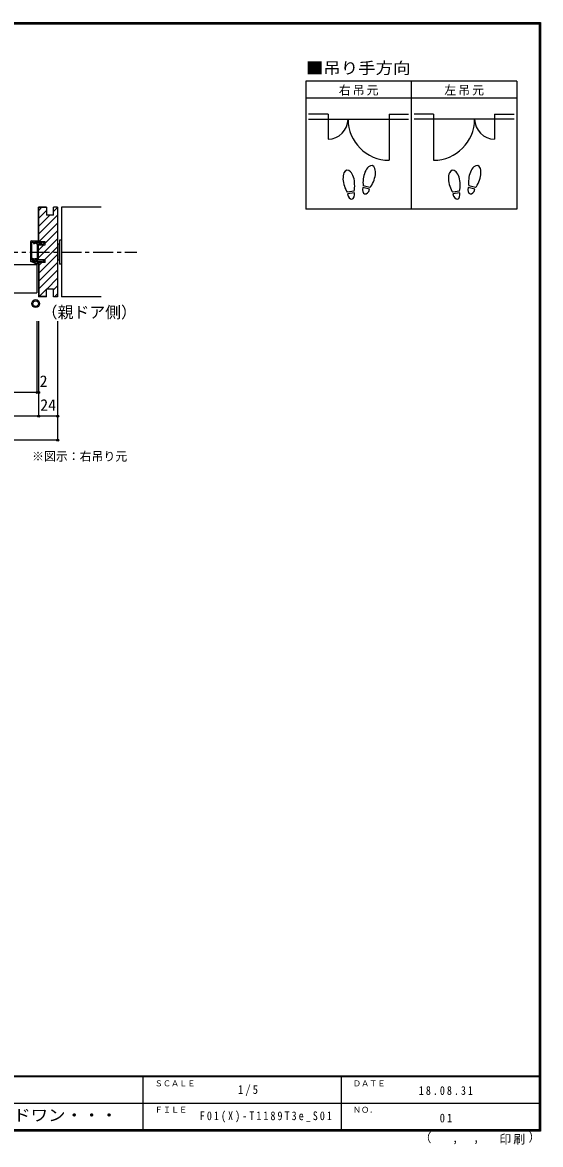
# Model space of a CAD drawing. Units: millimetres, scale not verified. Extents: x -973 to 977, y -718 to 696.
# Drawn here: x 323 to 977, y -718 to 696 of the extents above; entities that cross this region are included whole.
import ezdxf
from ezdxf.enums import TextEntityAlignment as Align

# ---------------------------------------------------------------- set-up
doc = ezdxf.new("R2010")
doc.units = ezdxf.units.MM
doc.header["$LTSCALE"] = 5
doc.header["$PDMODE"] = 32
doc.header["$PDSIZE"] = 2.5
doc.linetypes.add('CHAIN1', pattern=[8, 5, -1, 1, -1])
for name, color, linetype in [('0-0_補助線', 7, 'Continuous'), ('0-1_通り芯', 4, 'CHAIN1'), ('0-3_仕上げ', 7, 'Continuous'), ('0-4_枠', 3, 'Continuous'), ('0-6_扉', 6, 'Continuous'), ('0-7_金物', 7, 'Continuous'), ('0-8_戸当り', 7, 'Continuous'), ('0-A_文字', 3, 'Continuous'), ('0-B_寸法', 7, 'Continuous'), ('0-C_ハッチ', 4, 'Continuous'), ('F-1_枠', 6, 'Continuous'), ('F-A_文字', 7, 'Continuous')]:
    doc.layers.add(name, color=color, linetype=linetype)
doc.styles.add('ＭＳ ゴシック', font='')
doc.styles.get('ＭＳ ゴシック').set_extended_font_data('MS Gothic')

# ---------------------------------------------------------------- blocks, each defined once
blk = doc.blocks.new('01')
at = {"layer": '0-0_補助線'}
for p, q in [((-5.765, 14.562), (-5.765, -9.938)), ((-4.765, 15.562), (3.935, 15.562)), ((4.133, 15.036), (2.233, 13.586)), ((11.735, 12.512), (8.735, 14.412)), ((-4.265, -8.938), (-4.265, 14.062)), ((-4.265, 14.062), (-2.165, 14.062)), ((-2.165, 14.062), (-2.165, 12.062)), ((-2.165, 12.062), (-0.965, 12.062)), ((-0.965, 14.062), (1.735, 14.062)), ((-0.965, 12.062), (-0.965, 14.062)), ((1.348, 14.049), (-0.37, 13.576)), ((0.901, 12.76), (0.04, 12.448)), ((1.735, 13.812), (1.735, 14.062)), ((1.735, 13.762), (1.735, 13.512)), ((4.235, 13.512), (1.735, 13.512)), ((2.235, 12.312), (1.735, 12.312)), ((2.735, -6.438), (2.735, 11.812)), ((4.235, 13.262), (4.235, 13.512)), ((8.735, 11.762), (4.235, 11.762)), ((8.735, 11.012), (11.735, 12.512)), ((8.735, 11.012), (8.735, 11.762)), ((-5.265, -10.438), (1.735, -10.438)), ((0.93, -13.548), (-5.265, -10.438)), ((-4.265, -8.938), (-0.265, -8.938)), ((-1.282, -8.784), (-3.773, -8.007)), ((1.244, -12.923), (-3.705, -10.438)), ((-0.734, -7.488), (-3.356, -6.67)), ((-0.265, -8.889), (-0.265, -8.938)), ((2.235, -6.938), (0.275, -6.938)), ((1.735, -9.738), (0.532, -8.486)), ((1.735, -10.438), (1.735, -9.738)), ((2.835, -11.938), (2.835, -9.438)), ((3.535, -11.938), (3.535, -10.438)), ((3.535, -10.438), (8.735, -10.438)), ((8.735, -8.188), (8.735, -8.938)), ((8.735, -10.438), (8.735, -11.588))]:
    blk.add_line(p, q, dxfattribs=at)
for points in [[(4.235, 13.262), (8.735, 13.262), (8.735, 14.412)], [(8.735, -8.938), (4.235, -8.938), (4.235, 11.762)], [(3.535, -10.438), (3.535, -9.438), (2.735, -9.438), (2.735, -8.338), (0.398, -8.338)], [(8.735, -8.188), (11.735, -9.688), (8.735, -11.588)]]:
    blk.add_lwpolyline(points, dxfattribs=at)
for centre, radius, start, end in [((-4.765, 14.562), 1, 90, 180), ((3.935, 15.262), 0.3, 311.34778, 90), ((-0.165, 13.012), 0.6, 106.79003, 180), ((-0.165, 13.012), 0.6, 180, 293.33765), ((1.735, 13.312), 1, 213.47738, 270), ((1.435, 13.762), 0.3, 0, 106.79003), ((2.035, 13.812), 0.3, 180, 311.34778), ((2.235, 11.812), 0.5, 0, 90), ((-5.265, -9.938), 0.5, 180, 270), ((-3.565, -7.338), 0.7, 72.67017, 252.67017), ((-0.925, -7.638), 1.2, 252.67017, 311.40962), ((0.275, -8.138), 1.2, 90, 147.21126), ((0.235, -8.889), 0.5, 53.61521, 180), ((0.398, -9.138), 0.8, 90, 131.40962), ((1.735, -11.938), 1.8, 243.42485, 360), ((1.735, -11.938), 1.1, 243.42485, 360), ((2.235, -6.438), 0.5, 270, 0)]:
    blk.add_arc(centre, radius, start, end, dxfattribs=at)

msp = doc.modelspace()

# ---------------------------------------------------------------- linework, layer by layer
at = {"layer": '0-0_補助線'}
for radius in [5, 3.5]:
    msp.add_circle((339.872, 341.628), radius, dxfattribs=at)
at = {"layer": '0-1_通り芯'}
msp.add_line((-467.5, 406.5), (467.5, 406.5), dxfattribs=at)
at = {"layer": '0-3_仕上げ'}
for p, q in [((422.5, 463), (372.5, 463)), ((372.5, 463), (372.5, 350)), ((422.5, 350), (372.5, 350))]:
    msp.add_line(p, q, dxfattribs=at)
at = {"layer": '0-4_枠'}
for p, q in [((343.5, 419.5), (343.5, 463)), ((353.5, 463), (343.5, 463)), ((344, 419.5), (344, 462.5)), ((353.5, 462.5), (344, 462.5)), ((353.5, 463), (353.5, 453)), ((362.5, 453), (353.5, 453)), ((367.5, 463), (362.5, 463)), ((362.5, 453), (362.5, 463)), ((367.5, 463), (367.5, 350)), ((352, 419.5), (343.5, 419.5)), ((343.5, 415.8), (352, 415.8)), ((343.5, 397.2), (343.5, 415.8)), ((352, 415.8), (352, 419.5)), ((343.5, 397.2), (352, 397.2)), ((352, 393.5), (352, 397.2)), ((343.5, 393.5), (343.5, 350)), ((352, 393.5), (343.5, 393.5)), ((344, 393.5), (344, 350.5)), ((362.5, 360), (353.5, 360)), ((353.5, 350), (353.5, 360)), ((362.5, 350), (362.5, 360)), ((353.5, 350), (343.5, 350)), ((353.5, 350.5), (344, 350.5)), ((367.5, 350), (362.5, 350))]:
    msp.add_line(p, q, dxfattribs=at)
at = {"layer": '0-6_扉'}
for p, q in [((134.982, 391), (341.5, 391)), ((341.5, 391), (341.5, 355)), ((134.982, 355), (341.5, 355))]:
    msp.add_line(p, q, dxfattribs=at)
at = {"layer": '0-7_金物'}
for p, q in [((368, 415.5), (367.5, 415.5)), ((368, 416.5), (368, 396.5)), ((370, 416.5), (368, 416.5)), ((372.5, 421.5), (370, 421.5)), ((370, 421.5), (370, 391.5)), ((372.5, 421.5), (372.5, 391.5)), ((368, 397.5), (367.5, 397.5)), ((370, 396.5), (368, 396.5)), ((372.5, 391.5), (370, 391.5))]:
    msp.add_line(p, q, dxfattribs=at)
at = {"layer": '0-8_戸当り', "color": 2}
for p, q in [((708.639, 580.308), (684.139, 580.308)), ((708.639, 580.308), (708.639, 548.808)), ((785.639, 580.308), (810.139, 580.308)), ((785.639, 580.308), (785.639, 522.208)), ((841.639, 580.308), (817.139, 580.308)), ((841.639, 580.308), (841.639, 522.208)), ((918.639, 580.308), (943.139, 580.308)), ((918.639, 580.308), (918.639, 548.808)), ((684.139, 574.008), (810.139, 574.008)), ((943.139, 574.008), (817.139, 574.008))]:
    msp.add_line(p, q, dxfattribs=at)
at = {"layer": '0-8_戸当り', "color": 3}
for p, q in [((741.457, 483.378), (732.811, 481.853)), ((741.822, 481.31), (733.175, 479.785)), ((760.924, 485.706), (752.444, 487.978)), ((761.468, 487.735), (752.987, 490.007)), ((874.457, 483.378), (865.811, 481.853)), ((874.822, 481.31), (866.175, 479.785)), ((893.924, 485.706), (885.444, 487.978)), ((894.468, 487.735), (885.987, 490.007))]:
    msp.add_line(p, q, dxfattribs=at)
at = {"layer": '0-8_戸当り', "color": 2}
for centre, radius, start, end in [((708.639, 574.008), 25.2, 270, 0), ((785.639, 574.008), 51.8, 180, 270), ((841.639, 574.008), 51.8, 270, 0), ((918.639, 574.008), 25.2, 180, 270)]:
    msp.add_arc(centre, radius, start, end, dxfattribs=at)
at = {"layer": '0-8_戸当り', "color": 3}
for centre, major_axis, ratio, start_param, end_param in [((734.795, 495.877), (-2.445, 13.867), 0.5, 4.34059143, 8.22577918), ((760.713, 501.878), (3.644, 13.601), 0.5, 4.34059143, 8.22577918), ((867.795, 495.877), (-2.445, 13.867), 0.5, 4.34059143, 8.22577918), ((893.713, 501.878), (3.644, 13.601), 0.5, 4.34059143, 8.22577918), ((760.609, 501.489), (4.416, 16.48), 0.4, 1.85063327, 2.44287679), ((760.609, 501.489), (4.416, 16.48), 0.4, 3.84030852, 4.43255203), ((893.609, 501.489), (4.416, 16.48), 0.4, 1.85063327, 2.44287679), ((893.609, 501.489), (4.416, 16.48), 0.4, 3.84030852, 4.43255203), ((734.865, 495.481), (-2.963, 16.802), 0.4, 1.85063327, 2.44287679), ((737.498, 480.548), (-1.27, 7.205), 0.6, 1.57079633, 4.71238898), ((734.865, 495.481), (-2.963, 16.802), 0.4, 3.84030852, 4.43255203), ((756.684, 486.842), (1.894, 7.067), 0.6, 1.57079633, 4.71238898), ((867.865, 495.481), (-2.963, 16.802), 0.4, 1.85063327, 2.44287679), ((870.498, 480.548), (-1.27, 7.205), 0.6, 1.57079633, 4.71238898), ((867.865, 495.481), (-2.963, 16.802), 0.4, 3.84030852, 4.43255203), ((889.684, 486.842), (1.894, 7.067), 0.6, 1.57079633, 4.71238898)]:
    msp.add_ellipse(centre, major_axis=major_axis, ratio=ratio, start_param=start_param, end_param=end_param, dxfattribs=at)
at = {"layer": '0-A_文字'}
for p, q in [((680.639, 621.667), (680.639, 460.667)), ((946.639, 621.667), (680.639, 621.667)), ((813.639, 621.667), (813.639, 460.667)), ((680.639, 600.667), (946.639, 600.667))]:
    msp.add_line(p, q, dxfattribs=at)
msp.add_lwpolyline([(946.639, 621.667), (946.639, 460.667), (680.639, 460.667)], dxfattribs=at)
at = {"layer": '0-B_寸法', "color": 4}
for p, q in [((341.653, 229.657), (341.653, 319.657)), ((343.653, 199.657), (343.653, 319.657)), ((367.653, 169.657), (367.653, 319.657)), ((343.653, 229.657), (-341.347, 229.657)), ((367.653, 199.657), (-365.347, 199.657)), ((367.653, 169.657), (-365.347, 169.657))]:
    msp.add_line(p, q, dxfattribs=at)
at = {"layer": '0-B_寸法'}
for p in [(341.653, 229.657), (343.653, 229.657), (343.653, 199.657), (367.653, 199.657), (367.653, 169.657)]:
    msp.add_point(p, dxfattribs=at)
at = {"layer": '0-C_ハッチ'}
for p, q in [((344, 459.115), (347.385, 462.5)), ((344, 449.215), (353.5, 458.715)), ((344, 439.316), (357.684, 453)), ((344, 429.416), (367.5, 452.916)), ((362.5, 457.816), (367.5, 462.816)), ((344, 419.517), (367.5, 443.017)), ((352, 417.617), (367.5, 433.117)), ((343.5, 399.218), (367.5, 423.218)), ((343.5, 409.117), (350.183, 415.8)), ((351.382, 397.2), (367.5, 413.318)), ((344, 379.919), (367.5, 403.419)), ((344, 370.019), (367.5, 393.519)), ((344, 389.818), (347.682, 393.5)), ((344, 360.12), (367.5, 383.62)), ((353.78, 360), (367.5, 373.72)), ((344.28, 350.5), (353.5, 359.72)), ((362.5, 358.821), (367.5, 363.821)), ((363.579, 350), (367.5, 353.921))]:
    msp.add_line(p, q, dxfattribs=at)
at = {"layer": 'F-1_枠'}
for p, q in [((-973.347, 695.833), (976.653, 695.833)), ((-973.347, 695), (976.653, 695)), ((-973.347, 694.167), (976.653, 694.167)), ((974.986, 695.833), (974.986, -700.833)), ((975.82, 695.833), (975.82, -700.833)), ((976.653, 695.833), (976.653, -700.833)), ((976.653, -631.667), (-973.347, -631.667)), ((976.653, -632.5), (-973.347, -632.5)), ((474.986, -632.5), (474.986, -699.167)), ((724.986, -632.5), (724.986, -699.167)), ((1.653, -665.833), (974.986, -665.834)), ((976.653, -699.167), (-973.347, -699.167)), ((976.653, -700), (-973.347, -700)), ((976.653, -700.833), (-973.347, -700.833))]:
    msp.add_line(p, q, dxfattribs=at)

# ---------------------------------------------------------------- block references
at = {"layer": '0-0_補助線'}
msp.add_blockref('01', (339.265, 405.088), dxfattribs=at)

# ---------------------------------------------------------------- texts
at = {"layer": '0-A_文字', "color": 7, "style": 'ＭＳ ゴシック', "width": 1.1}
msp.add_text('■吊り手方向', height=14.66, dxfattribs=at).set_placement((680.639, 626.667), align=Align.BOTTOM_LEFT)
at = {"layer": '0-A_文字', "color": 7, "style": 'ＭＳ ゴシック'}
for s, height, p in [('（親ドア側）', 14.66, (347.5, 319)), ('※図示：右吊り元', 11, (335.31, 140.3))]:
    msp.add_text(s, height=height, dxfattribs=at).set_placement(p, align=Align.BOTTOM_LEFT)
at = {"layer": '0-A_文字', "color": 7, "char_height": 11, "attachment_point": 7, "style": 'ＭＳ ゴシック'}
for s, insert in [('\\T1.17;右吊元', (722.139, 603.667)), ('\\T1.17;左吊元', (855.262, 603.667))]:
    msp.add_mtext(s, dxfattribs=dict(at, insert=insert))
at = {"layer": '0-B_寸法', "style": 'ＭＳ ゴシック'}
for s, p in [('2', (344.872, 232.157)), ('24', (345.653, 202.157))]:
    msp.add_text(s, height=14.66, dxfattribs=at).set_placement(p, align=Align.BOTTOM_LEFT)
at = {"layer": 'F-A_文字', "style": 'ＭＳ ゴシック'}
for s, height, p in [('ＳＣＡＬＥ', 7.331, (489.986, -646.667)), ('ＤＡＴＥ', 7.331, (739.986, -646.667)), ('ＦＩＬＥ', 7.331, (489.986, -680)), ('ＮＯ．', 7.331, (739.986, -680.001)), ('（', 11, (823.992, -718.052)), ('）', 11, (961.387, -717.355)), (',', 11, (865.199, -718.052)), (',', 11, (891.686, -717.588))]:
    msp.add_text(s, height=height, dxfattribs=at).set_placement(p, align=Align.BOTTOM_LEFT)
at = {"layer": 'F-A_文字', "style": 'ＭＳ ゴシック', "width": 1.1}
msp.add_text('ウッドワン・・・', height=14.66, dxfattribs=at).set_placement((267.486, -692.5), align=Align.BOTTOM_LEFT)
at = {"layer": 'F-A_文字', "char_height": 11, "attachment_point": 7, "style": 'ＭＳ ゴシック'}
for s, insert in [('\\T1.38;\\W0.9;1/5', (594.986, -656.667)), ('\\T1.39;\\W0.85;18.08.31', (823.111, -655.417)), ('\\T1.4;\\W0.85;F01(X)-T1189T3e_S01', (546.861, -690.001)), ('\\T1.36;\\W0.9;01', (849.361, -690.001)), ('\\T1.17;印刷', (924.678, -717.82))]:
    msp.add_mtext(s, dxfattribs=dict(at, insert=insert))

doc.saveas('drawing.dxf')
